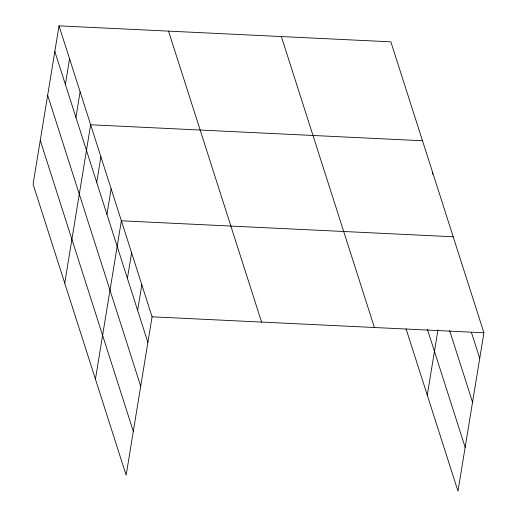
<?xml version="1.0" encoding="UTF-8"?>
<svg xmlns="http://www.w3.org/2000/svg" width="517" height="517" viewBox="0 0 517 517"><rect width="100%" height="100%" fill="white"/><g stroke="black" fill="none" stroke-linecap="round" stroke-linejoin="round"><path stroke-width="0.78" d="M59.022 25.85L33.088 184.214L126.142 475.168L152.076 316.805L59.022 25.85L390.858 41.832L483.912 332.786L457.978 491.15L406.071 328.838M65.375 84.42L69.569 58.822M75.921 117.398L80.116 91.8M64.728 283.142L90.656 124.771L422.499 140.753M96.705 182.378L100.893 156.78M106.941 214.381L111.129 188.783M95.432 379.155L121.366 220.791L453.202 236.767M127.408 278.392L131.602 252.794M137.645 310.394L141.839 284.796M432.477 174.313L432.735 172.762M427.275 395.137L437.951 329.936M152.076 316.805L483.912 332.786M471.433 332.47L479.718 358.378M449.635 330.563L472.544 402.194M427.378 329.226L465.151 447.334M281.351 36.558L374.405 327.513M168.529 31.123L261.583 322.078M54.828 51.448L147.881 342.403M47.654 95.257L140.708 386.212M40.261 140.404L133.315 431.352"/></g></svg>
